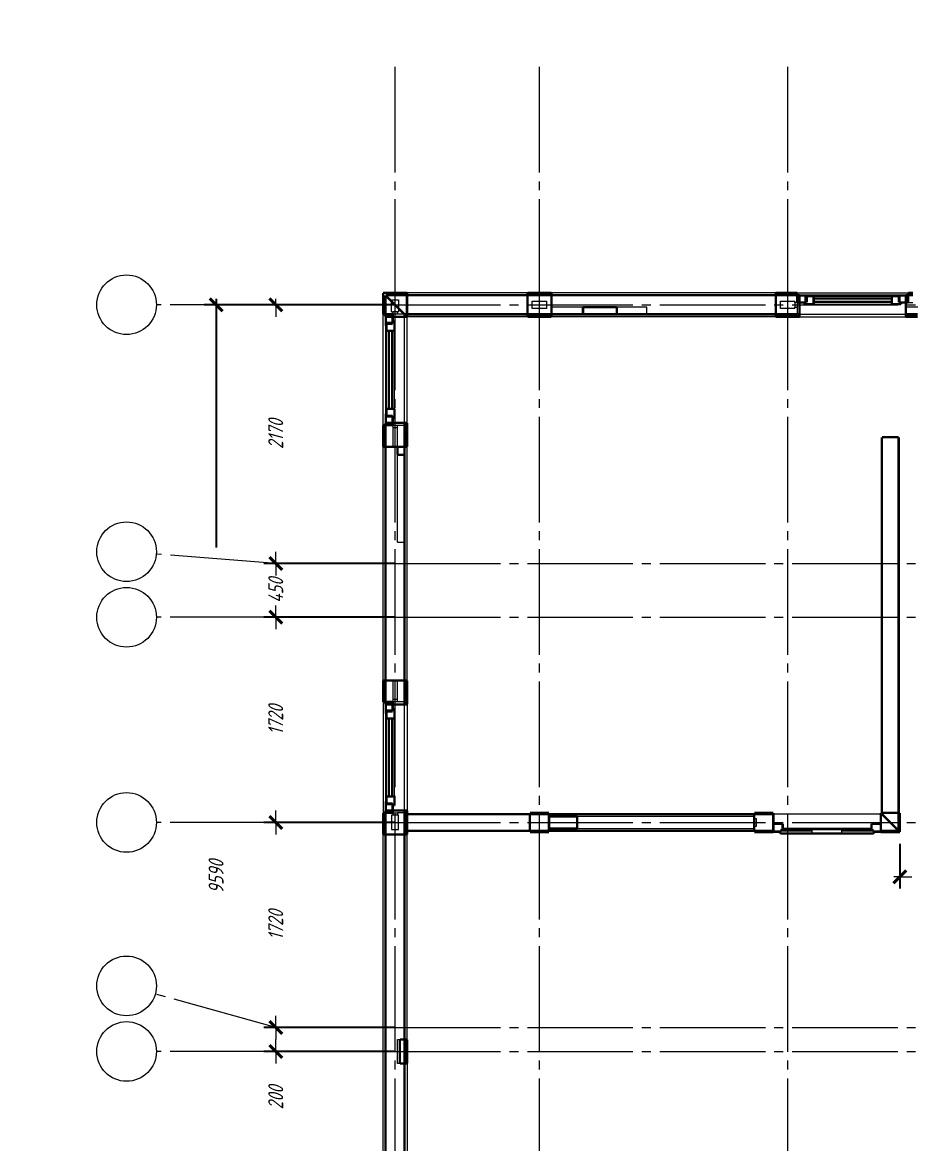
# Model space of a CAD drawing. Header units: millimetres. Extents: x 0 to 6720, y 0 to 297.
# Drawn here: x 1692.5 to 1841.3, y 109 to 297 of the extents above; entities that cross this region are included whole.
import ezdxf

# ---------------------------------------------------------------- set-up
doc = ezdxf.new("R2010")
doc.units = ezdxf.units.MM
for name, pattern in [('K5LT32768', [0]), ('K5LT_AXLED', [22.1875, 17.6875, -1.5, 1.5, -1.5]), ('K5LT_BASIC', [0]), ('K5LT_THIN', [0])]:
    doc.linetypes.add(name, pattern=pattern)
doc.layers.add('Системный слой', color=7, linetype='Continuous')
doc.styles.add('KDIMTEXTSTYLE', font='GOST_AU.SHX', dxfattribs={"width": 0.96, "oblique": 15, "height": 5})
doc.styles.add('KTEXTSTYLE', font='GOST_AU.SHX', dxfattribs={"width": 0.96, "height": 5})
doc.dimstyles.new('KDIMSTYLE (0.02)', dxfattribs={"dimtxt": 5, "dimasz": 1, "dimexe": 2, "dimexo": 0, "dimgap": 1, "dimtad": 1, "dimlfac": 50, "dimtxsty": 'KDIMTEXTSTYLE', "dimsah": 1, "dimcen": 0, "dimdle": 1, "dimadec": 0, "dimazin": 0, "dimtfac": 0.667, "dimtmove": 0, "dimatfit": 3, "dimfxl": 0, "dimtvp": 1, "dimtolj": 1, "dimtzin": 0, "dimarcsym": 0})

# ---------------------------------------------------------------- blocks, each defined once
blk = doc.blocks.new('U157')
at = {"layer": 'Системный слой', "color": 30, "linetype": 'K5LT_AXLED', "lineweight": 18}
for p, q in [((1734.91, 124.46), (1714.91, 124.46)), ((1754.91, 124.46), (1734.91, 124.46)), ((1754.91, 124.46), (1945.51, 124.46))]:
    blk.add_line(p, q, dxfattribs=at)
at = {"layer": 'Системный слой', "color": 7, "linetype": 'K5LT_THIN', "lineweight": 18}
blk.add_arc((1709.91, 124.46), 5, 0, 360, dxfattribs=at)
blk = doc.blocks.new('U158')
at = {"layer": 'Системный слой', "color": 30, "linetype": 'K5LT_AXLED', "lineweight": 18}
for p, q in [((1734.91, 128.46), (1714.72, 134.11)), ((1754.91, 128.46), (1734.91, 128.46)), ((1754.91, 128.46), (1945.51, 128.46))]:
    blk.add_line(p, q, dxfattribs=at)
at = {"layer": 'Системный слой', "color": 7, "linetype": 'K5LT_THIN', "lineweight": 18}
blk.add_arc((1709.91, 135.46), 5, 0, 360, dxfattribs=at)
blk = doc.blocks.new('U159')
at = {"layer": 'Системный слой', "color": 30, "linetype": 'K5LT_AXLED', "lineweight": 18}
for p, q in [((1734.91, 162.86), (1714.91, 162.86)), ((1754.91, 162.86), (1734.91, 162.86)), ((1754.91, 162.86), (1945.51, 162.86))]:
    blk.add_line(p, q, dxfattribs=at)
at = {"layer": 'Системный слой', "color": 7, "linetype": 'K5LT_THIN', "lineweight": 18}
blk.add_arc((1709.91, 162.86), 5, 0, 360, dxfattribs=at)
blk = doc.blocks.new('U160')
at = {"layer": 'Системный слой', "color": 30, "linetype": 'K5LT_AXLED', "lineweight": 18}
for p, q in [((1734.91, 197.26), (1714.91, 197.26)), ((1754.91, 197.26), (1734.91, 197.26)), ((1754.91, 197.26), (1945.51, 197.26))]:
    blk.add_line(p, q, dxfattribs=at)
at = {"layer": 'Системный слой', "color": 7, "linetype": 'K5LT_THIN', "lineweight": 18}
blk.add_arc((1709.91, 197.26), 5, 0, 360, dxfattribs=at)
blk = doc.blocks.new('U161')
at = {"layer": 'Системный слой', "color": 30, "linetype": 'K5LT_AXLED', "lineweight": 18}
for p, q in [((1734.91, 206.26), (1714.89, 207.86)), ((1754.91, 206.26), (1734.91, 206.26)), ((1754.91, 206.26), (1945.51, 206.26))]:
    blk.add_line(p, q, dxfattribs=at)
at = {"layer": 'Системный слой', "color": 7, "linetype": 'K5LT_THIN', "lineweight": 18}
blk.add_arc((1709.91, 208.26), 5, 0, 360, dxfattribs=at)
blk = doc.blocks.new('U162')
at = {"layer": 'Системный слой', "color": 30, "linetype": 'K5LT_AXLED', "lineweight": 18}
for p, q in [((1734.91, 249.66), (1714.91, 249.66)), ((1754.91, 249.66), (1734.91, 249.66)), ((1754.91, 249.66), (1945.51, 249.66))]:
    blk.add_line(p, q, dxfattribs=at)
at = {"layer": 'Системный слой', "color": 7, "linetype": 'K5LT_THIN', "lineweight": 18}
blk.add_arc((1709.91, 249.66), 5, 0, 360, dxfattribs=at)
blk = doc.blocks.new('U163')
at = {"layer": 'Системный слой', "color": 30, "linetype": 'K5LT_AXLED', "lineweight": 18}
for p, q in [((1754.91, 249.66), (1754.91, 289.66)), ((1754.91, 57.86), (1754.91, 249.66))]:
    blk.add_line(p, q, dxfattribs=at)
blk = doc.blocks.new('U164')
at = {"layer": 'Системный слой', "color": 30, "linetype": 'K5LT_AXLED', "lineweight": 18}
for p, q in [((1779.11, 249.66), (1779.11, 289.66)), ((1779.11, 57.86), (1779.11, 249.66))]:
    blk.add_line(p, q, dxfattribs=at)
blk = doc.blocks.new('U165')
at = {"layer": 'Системный слой', "color": 30, "linetype": 'K5LT_AXLED', "lineweight": 18}
for p, q in [((1820.71, 249.66), (1820.71, 289.66)), ((1820.71, 57.86), (1820.71, 249.66))]:
    blk.add_line(p, q, dxfattribs=at)
blk = doc.blocks.new('U154')
at = {"layer": 'Системный слой'}
for name in ['U163', 'U164', 'U165', 'U162', 'U161', 'U160', 'U159', 'U158', 'U157']:
    blk.add_blockref(name, (0, 0), dxfattribs=at)
blk = doc.blocks.new('U205')
at = {"layer": 'Системный слой', "color": 7, "linetype": 'K5LT32768', "lineweight": 18}
for p, q in [((1754.31, 250.46), (1755.51, 250.46)), ((1754.31, 250.26), (1754.31, 250.46)), ((1754.31, 248.46), (1754.31, 250.26)), ((1755.51, 250.46), (1755.51, 249.06)), ((1777.11, 251.66), (1756.91, 251.66)), ((1777.91, 249.06), (1777.91, 250.26)), ((1777.91, 250.26), (1780.31, 250.26)), ((1780.31, 250.26), (1780.31, 249.06)), ((1818.71, 251.66), (1781.11, 251.66)), ((1819.51, 249.06), (1819.51, 250.26)), ((1819.51, 250.26), (1821.91, 250.26)), ((1821.91, 250.06), (1821.91, 250.26)), ((1822.31, 250.06), (1821.91, 250.06)), ((1821.91, 250.06), (1821.91, 249.26)), ((1822.31, 251.66), (1840.91, 251.66)), ((1822.31, 250.06), (1822.31, 249.26)), ((1840.51, 251.26), (1822.71, 251.26)), ((1823.66, 250.06), (1823.66, 251.12)), ((1823.66, 251.12), (1823.89, 251.12)), ((1838.95, 251.22), (1824.27, 251.22)), ((1825.07, 251.12), (1838.15, 251.12)), ((1839.56, 251.12), (1839.33, 251.12)), ((1839.56, 250.06), (1839.56, 251.12)), ((1840.91, 250.06), (1841.71, 250.06)), ((1754.31, 248.46), (1754.51, 248.46)), ((1754.51, 248.46), (1754.51, 248.06)), ((1755.31, 248.46), (1754.51, 248.46)), ((1755.31, 248.06), (1755.31, 248.46)), ((1755.31, 248.46), (1755.51, 248.46)), ((1755.51, 249.06), (1755.51, 248.46)), ((1780.31, 249.06), (1777.91, 249.06)), ((1786.41, 249.26), (1781.11, 249.26)), ((1797.11, 249.26), (1792.07, 249.26)), ((1797.11, 248.06), (1797.11, 249.26)), ((1821.91, 249.06), (1819.51, 249.06)), ((1821.91, 249.26), (1822.31, 249.26)), ((1821.91, 249.06), (1821.91, 249.26)), ((1822.31, 249.26), (1822.31, 248.06)), ((1825.07, 249.76), (1838.15, 249.76)), ((1842.51, 249.26), (1840.51, 249.26)), ((1752.91, 229.46), (1752.91, 248.06)), ((1753.31, 247.66), (1753.31, 229.86)), ((1754.51, 246.71), (1753.45, 246.71)), ((1753.45, 246.71), (1753.45, 246.48)), ((1755.31, 248.06), (1754.51, 248.06)), ((1756.51, 248.06), (1755.31, 248.06)), ((1756.51, 229.86), (1756.51, 247.66)), ((1756.91, 229.86), (1756.91, 247.66)), ((1777.11, 247.66), (1756.91, 247.66)), ((1818.71, 247.66), (1781.11, 247.66)), ((1822.31, 248.06), (1822.31, 247.66)), ((1822.71, 248.06), (1840.51, 248.06)), ((1822.71, 247.66), (1840.51, 247.66)), ((1753.35, 246.1), (1753.35, 231.42)), ((1753.45, 232.22), (1753.45, 245.3)), ((1754.81, 232.22), (1754.81, 245.3)), ((1753.45, 230.81), (1753.45, 231.04)), ((1754.51, 230.81), (1753.45, 230.81)), ((1754.51, 229.46), (1754.51, 229.06)), ((1754.51, 229.46), (1755.31, 229.46)), ((1755.31, 229.06), (1755.31, 229.46)), ((1755.31, 229.46), (1756.51, 229.46)), ((1756.51, 229.46), (1756.91, 229.46)), ((1754.51, 229.06), (1755.31, 229.06)), ((1754.51, 229.06), (1754.51, 225.86)), ((1755.31, 225.86), (1755.31, 229.06)), ((1752.91, 186.66), (1752.91, 225.86)), ((1756.91, 186.66), (1756.91, 225.86)), ((1755.31, 209.86), (1755.31, 224.5)), ((1755.31, 209.86), (1756.51, 209.86)), ((1754.51, 186.66), (1754.51, 183.46)), ((1755.31, 183.46), (1755.31, 186.66)), ((1752.91, 183.06), (1752.91, 164.46)), ((1753.31, 182.66), (1753.31, 164.86)), ((1754.51, 183.46), (1754.51, 183.06)), ((1755.31, 183.46), (1754.51, 183.46)), ((1755.31, 183.06), (1754.51, 183.06)), ((1755.31, 183.06), (1755.31, 183.46)), ((1756.51, 183.06), (1755.31, 183.06)), ((1756.91, 183.06), (1756.51, 183.06)), ((1756.51, 164.86), (1756.51, 182.66)), ((1756.91, 182.66), (1756.91, 164.86)), ((1753.35, 181.1), (1753.35, 166.42)), ((1754.51, 181.71), (1753.45, 181.71)), ((1753.45, 181.71), (1753.45, 181.48)), ((1753.45, 167.22), (1753.45, 180.3)), ((1754.81, 167.22), (1754.81, 180.3)), ((1753.45, 165.81), (1753.45, 166.04)), ((1754.51, 165.81), (1753.45, 165.81)), ((1754.31, 164.06), (1754.31, 161.66)), ((1754.51, 164.06), (1754.31, 164.06)), ((1754.51, 164.46), (1754.51, 164.06)), ((1754.51, 164.46), (1755.31, 164.46)), ((1755.31, 164.06), (1754.51, 164.06)), ((1755.31, 164.46), (1755.31, 164.06)), ((1756.51, 164.46), (1755.31, 164.46)), ((1755.51, 164.06), (1755.31, 164.06)), ((1755.51, 161.66), (1755.51, 164.06)), ((1756.91, 164.46), (1756.51, 164.46)), ((1815.11, 163.86), (1785.45, 163.86)), ((1836.31, 164.26), (1818.31, 164.26)), ((1785.45, 161.86), (1815.11, 161.86)), ((1815.51, 163.46), (1815.11, 163.46)), ((1815.11, 162.26), (1815.51, 162.26)), ((1815.51, 162.26), (1815.51, 163.46)), ((1824.81, 161.86), (1824.81, 161.76)), ((1829.81, 161.86), (1824.81, 161.86)), ((1824.81, 161.46), (1824.81, 161.76)), ((1829.81, 161.86), (1829.81, 161.76)), ((1829.81, 161.46), (1829.81, 161.76)), ((1752.91, 87.06), (1752.91, 160.86)), ((1754.31, 161.66), (1755.51, 161.66)), ((1756.91, 126.46), (1756.91, 160.86)), ((1818.31, 161.46), (1819.67, 161.46)), ((1819.67, 161.46), (1824.81, 161.46)), ((1824.81, 161), (1824.81, 161.46)), ((1824.81, 161), (1824.81, 160.9)), ((1829.81, 160.9), (1824.81, 160.9)), ((1829.81, 161), (1829.81, 161.46)), ((1829.81, 161.46), (1834.95, 161.46)), ((1829.81, 161), (1829.81, 160.9)), ((1834.95, 161.46), (1836.31, 161.46)), ((1755.31, 122.46), (1755.31, 126.46)), ((1755.31, 126.46), (1755.71, 126.46)), ((1755.71, 122.46), (1755.31, 122.46)), ((1756.91, 122.46), (1756.91, 87.06))]:
    blk.add_line(p, q, dxfattribs=at)
at = {"layer": 'Системный слой', "color": 5, "linetype": 'K5LT_BASIC', "const_width": 0.4}
for points in [[(1752.91, 251.66), (1756.91, 251.66)], [(1752.91, 248.06), (1752.91, 251.66)], [(1753.31, 248.06), (1753.31, 251.26)], [(1753.31, 251.26), (1754.31, 250.26)], [(1753.31, 251.26), (1756.91, 251.26)], [(1754.31, 250.26), (1755.51, 249.06)], [(1756.91, 251.66), (1756.91, 251.26)], [(1756.91, 251.26), (1756.91, 248.06)], [(1756.91, 251.26), (1777.11, 251.26)], [(1777.11, 251.66), (1781.11, 251.66)], [(1777.11, 251.26), (1777.11, 251.66)], [(1777.11, 248.06), (1777.11, 251.26)], [(1777.11, 251.26), (1781.11, 251.26)], [(1781.11, 251.66), (1781.11, 251.26)], [(1781.11, 251.26), (1781.11, 249.26)], [(1781.11, 251.26), (1818.71, 251.26)], [(1818.71, 251.66), (1822.31, 251.66)], [(1818.71, 251.26), (1818.71, 251.66)], [(1818.71, 248.06), (1818.71, 251.26)], [(1818.71, 251.26), (1822.31, 251.26)], [(1822.31, 251.66), (1822.31, 251.26)], [(1822.31, 251.26), (1822.31, 250.06)], [(1822.31, 251.26), (1822.71, 251.26)], [(1822.31, 250.06), (1822.71, 250.06)], [(1822.71, 251.26), (1822.71, 251.22)], [(1822.71, 250.06), (1822.71, 251.22)], [(1822.71, 251.22), (1824.27, 251.22)], [(1822.71, 250.06), (1823.51, 250.06)], [(1822.71, 250.06), (1822.71, 248.06)], [(1823.51, 249.76), (1823.51, 250.06)], [(1823.66, 250.06), (1823.51, 250.06)], [(1823.66, 250.06), (1823.89, 250.06)], [(1823.89, 251.12), (1823.89, 250.06)], [(1824.27, 251.12), (1823.89, 251.12)], [(1824.27, 251.22), (1824.27, 251.12)], [(1824.27, 251.12), (1825.07, 251.12)], [(1825.07, 251.12), (1825.07, 250.72)], [(1825.07, 250.72), (1838.15, 250.72)], [(1825.07, 250.16), (1825.07, 250.72)], [(1838.15, 250.16), (1825.07, 250.16)], [(1825.07, 250.16), (1825.07, 249.76)], [(1838.15, 251.12), (1838.95, 251.12)], [(1838.15, 250.72), (1838.15, 251.12)], [(1838.15, 250.72), (1838.15, 250.16)], [(1838.15, 249.76), (1838.15, 250.16)], [(1838.95, 251.12), (1838.95, 251.22)], [(1838.95, 251.22), (1840.51, 251.22)], [(1838.95, 251.12), (1839.33, 251.12)], [(1839.33, 250.06), (1839.33, 251.12)], [(1839.33, 250.06), (1839.56, 250.06)], [(1839.71, 250.06), (1839.56, 250.06)], [(1839.71, 250.06), (1839.71, 249.76)], [(1840.51, 250.06), (1839.71, 250.06)], [(1840.51, 251.26), (1840.91, 251.26)], [(1840.51, 251.22), (1840.51, 251.26)], [(1840.51, 250.06), (1840.51, 251.22)], [(1840.51, 249.26), (1840.51, 250.06)], [(1840.91, 250.06), (1840.51, 250.06)], [(1840.91, 251.26), (1840.91, 251.66)], [(1840.91, 251.66), (1841.71, 251.66)], [(1840.91, 250.06), (1840.91, 251.26)], [(1840.91, 251.26), (1841.71, 251.26)], [(1753.31, 248.06), (1752.91, 248.06)], [(1753.31, 247.66), (1753.31, 248.06)], [(1754.51, 248.06), (1753.31, 248.06)], [(1754.51, 247.66), (1754.51, 248.06)], [(1755.51, 249.06), (1756.51, 248.06)], [(1756.51, 248.06), (1756.51, 247.66)], [(1756.91, 248.06), (1756.51, 248.06)], [(1756.91, 247.66), (1756.91, 248.06)], [(1777.11, 248.06), (1756.91, 248.06)], [(1777.11, 247.66), (1777.11, 248.06)], [(1781.11, 248.06), (1777.11, 248.06)], [(1781.11, 249.26), (1781.11, 248.06)], [(1781.11, 248.06), (1786.41, 248.06)], [(1781.11, 248.06), (1781.11, 247.66)], [(1786.41, 248.06), (1786.41, 249.26)], [(1786.41, 249.26), (1792.07, 249.26)], [(1792.07, 248.06), (1786.41, 248.06)], [(1792.07, 249.26), (1792.07, 248.06)], [(1792.07, 248.06), (1797.11, 248.06)], [(1818.71, 248.06), (1797.11, 248.06)], [(1818.71, 247.66), (1818.71, 248.06)], [(1822.31, 248.06), (1818.71, 248.06)], [(1822.71, 248.06), (1822.31, 248.06)], [(1822.71, 248.06), (1822.71, 247.66)], [(1825.07, 249.76), (1823.51, 249.76)], [(1839.71, 249.76), (1838.15, 249.76)], [(1840.51, 248.06), (1840.51, 249.26)], [(1842.51, 248.06), (1840.51, 248.06)], [(1840.51, 247.66), (1840.51, 248.06)], [(1753.35, 247.66), (1753.31, 247.66)], [(1753.35, 247.66), (1754.51, 247.66)], [(1753.35, 246.1), (1753.35, 247.66)], [(1753.45, 246.1), (1753.35, 246.1)], [(1754.51, 246.48), (1753.45, 246.48)], [(1753.45, 246.1), (1753.45, 246.48)], [(1753.45, 245.3), (1753.45, 246.1)], [(1754.51, 247.66), (1754.51, 246.86)], [(1756.51, 247.66), (1754.51, 247.66)], [(1754.51, 246.86), (1754.81, 246.86)], [(1754.51, 246.86), (1754.51, 246.71)], [(1754.51, 246.48), (1754.51, 246.71)], [(1754.81, 246.86), (1754.81, 245.3)], [(1756.91, 247.66), (1756.51, 247.66)], [(1781.11, 247.66), (1777.11, 247.66)], [(1822.31, 247.66), (1818.71, 247.66)], [(1822.31, 247.66), (1822.71, 247.66)], [(1842.51, 247.66), (1840.51, 247.66)], [(1753.85, 245.3), (1753.45, 245.3)], [(1753.85, 232.22), (1753.85, 245.3)], [(1753.85, 245.3), (1754.41, 245.3)], [(1754.41, 245.3), (1754.41, 232.22)], [(1754.81, 245.3), (1754.41, 245.3)], [(1753.35, 231.42), (1753.45, 231.42)], [(1753.35, 229.86), (1753.35, 231.42)], [(1753.45, 231.42), (1753.45, 232.22)], [(1753.45, 232.22), (1753.85, 232.22)], [(1753.45, 231.42), (1753.45, 231.04)], [(1753.45, 231.04), (1754.51, 231.04)], [(1754.41, 232.22), (1753.85, 232.22)], [(1754.41, 232.22), (1754.81, 232.22)], [(1754.51, 230.81), (1754.51, 231.04)], [(1754.81, 232.22), (1754.81, 230.66)], [(1752.91, 225.86), (1752.91, 229.46)], [(1752.91, 229.46), (1753.31, 229.46)], [(1753.31, 229.86), (1753.35, 229.86)], [(1753.31, 229.46), (1753.31, 229.86)], [(1753.31, 229.46), (1754.51, 229.46)], [(1753.31, 225.86), (1753.31, 229.46)], [(1753.35, 229.86), (1754.51, 229.86)], [(1754.51, 230.81), (1754.51, 230.66)], [(1754.81, 230.66), (1754.51, 230.66)], [(1754.51, 229.86), (1754.51, 230.66)], [(1754.51, 229.46), (1754.51, 229.86)], [(1754.51, 229.86), (1756.51, 229.86)], [(1756.51, 229.86), (1756.91, 229.86)], [(1756.51, 229.86), (1756.51, 229.46)], [(1756.51, 229.46), (1756.51, 225.86)], [(1756.91, 229.46), (1756.91, 229.86)], [(1756.91, 229.46), (1756.91, 225.86)], [(1836.51, 227.46), (1839.31, 227.46)], [(1836.51, 164.46), (1836.51, 227.46)], [(1839.31, 227.46), (1839.31, 164.46)], [(1753.31, 225.86), (1752.91, 225.86)], [(1753.31, 186.66), (1753.31, 225.86)], [(1754.51, 225.86), (1753.31, 225.86)], [(1755.31, 225.86), (1754.51, 225.86)], [(1755.31, 225.86), (1756.51, 225.86)], [(1755.31, 224.5), (1755.31, 225.86)], [(1756.51, 225.86), (1756.51, 224.5)], [(1756.91, 225.86), (1756.51, 225.86)], [(1756.51, 224.5), (1755.31, 224.5)], [(1756.51, 209.86), (1756.51, 224.5)], [(1756.51, 209.86), (1756.51, 186.66)], [(1752.91, 183.06), (1752.91, 186.66)], [(1752.91, 186.66), (1753.31, 186.66)], [(1753.31, 186.66), (1754.51, 186.66)], [(1753.31, 183.06), (1753.31, 186.66)], [(1754.51, 186.66), (1755.31, 186.66)], [(1755.31, 186.66), (1756.51, 186.66)], [(1756.51, 186.66), (1756.91, 186.66)], [(1756.51, 186.66), (1756.51, 183.06)], [(1756.91, 186.66), (1756.91, 183.06)], [(1753.31, 183.06), (1752.91, 183.06)], [(1754.51, 183.06), (1753.31, 183.06)], [(1753.31, 182.66), (1753.31, 183.06)], [(1753.35, 182.66), (1753.31, 182.66)], [(1753.35, 182.66), (1754.51, 182.66)], [(1753.35, 181.1), (1753.35, 182.66)], [(1754.51, 182.66), (1754.51, 183.06)], [(1754.51, 182.66), (1754.51, 181.86)], [(1756.51, 182.66), (1754.51, 182.66)], [(1756.51, 183.06), (1756.51, 182.66)], [(1756.91, 182.66), (1756.51, 182.66)], [(1756.91, 182.66), (1756.91, 183.06)], [(1753.45, 181.1), (1753.35, 181.1)], [(1754.51, 181.48), (1753.45, 181.48)], [(1753.45, 181.1), (1753.45, 181.48)], [(1753.45, 180.3), (1753.45, 181.1)], [(1753.85, 180.3), (1753.45, 180.3)], [(1753.85, 167.22), (1753.85, 180.3)], [(1753.85, 180.3), (1754.41, 180.3)], [(1754.41, 180.3), (1754.41, 167.22)], [(1754.81, 180.3), (1754.41, 180.3)], [(1754.51, 181.86), (1754.81, 181.86)], [(1754.51, 181.86), (1754.51, 181.71)], [(1754.51, 181.48), (1754.51, 181.71)], [(1754.81, 181.86), (1754.81, 180.3)], [(1753.45, 166.42), (1753.45, 167.22)], [(1753.45, 167.22), (1753.85, 167.22)], [(1754.41, 167.22), (1753.85, 167.22)], [(1754.41, 167.22), (1754.81, 167.22)], [(1754.81, 167.22), (1754.81, 165.66)], [(1753.35, 166.42), (1753.45, 166.42)], [(1753.35, 164.86), (1753.35, 166.42)], [(1753.45, 166.42), (1753.45, 166.04)], [(1753.45, 166.04), (1754.51, 166.04)], [(1754.51, 165.81), (1754.51, 166.04)], [(1754.51, 165.81), (1754.51, 165.66)], [(1754.81, 165.66), (1754.51, 165.66)], [(1754.51, 164.86), (1754.51, 165.66)], [(1752.91, 160.86), (1752.91, 164.46)], [(1752.91, 164.46), (1753.31, 164.46)], [(1753.31, 164.86), (1753.35, 164.86)], [(1753.31, 164.46), (1753.31, 164.86)], [(1753.31, 164.46), (1754.51, 164.46)], [(1753.31, 160.86), (1753.31, 164.46)], [(1753.35, 164.86), (1754.51, 164.86)], [(1754.51, 164.46), (1754.51, 164.86)], [(1754.51, 164.86), (1756.51, 164.86)], [(1756.51, 164.86), (1756.91, 164.86)], [(1756.51, 164.86), (1756.51, 164.46)], [(1756.51, 164.46), (1756.51, 164.26)], [(1756.51, 161.46), (1756.51, 164.26)], [(1756.51, 164.26), (1756.91, 164.26)], [(1756.91, 164.86), (1756.91, 164.46)], [(1756.91, 164.46), (1756.91, 164.26)], [(1756.91, 164.26), (1777.51, 164.26)], [(1756.91, 164.26), (1756.91, 161.46)], [(1777.51, 164.46), (1780.71, 164.46)], [(1777.51, 164.26), (1777.51, 164.46)], [(1777.51, 161.46), (1777.51, 164.26)], [(1777.51, 164.26), (1780.71, 164.26)], [(1780.71, 164.46), (1780.71, 164.26)], [(1780.71, 164.26), (1780.71, 163.86)], [(1780.71, 164.26), (1815.11, 164.26)], [(1780.71, 161.86), (1780.71, 163.86)], [(1780.71, 163.86), (1785.45, 163.86)], [(1785.45, 163.86), (1785.45, 161.86)], [(1815.11, 164.46), (1818.31, 164.46)], [(1815.11, 164.26), (1815.11, 164.46)], [(1815.11, 164.26), (1818.31, 164.26)], [(1815.11, 163.86), (1815.11, 164.26)], [(1815.11, 163.46), (1815.11, 163.86)], [(1815.11, 162.26), (1815.11, 163.46)], [(1818.31, 164.46), (1818.31, 164.26)], [(1818.31, 164.26), (1818.31, 162.66)], [(1836.31, 164.46), (1836.51, 164.46)], [(1836.31, 164.26), (1836.31, 164.46)], [(1836.31, 164.26), (1836.51, 164.26)], [(1836.31, 162.66), (1836.31, 164.26)], [(1836.51, 164.26), (1836.51, 164.46)], [(1836.51, 164.46), (1839.31, 164.46)], [(1836.51, 164.26), (1839.31, 161.46)], [(1839.31, 164.46), (1839.31, 161.46)], [(1839.31, 164.46), (1839.51, 164.46)], [(1839.51, 164.46), (1839.51, 161.26)], [(1785.45, 161.86), (1780.71, 161.86)], [(1780.71, 161.86), (1780.71, 161.46)], [(1815.11, 161.86), (1815.11, 162.26)], [(1815.11, 161.46), (1815.11, 161.86)], [(1818.31, 162.66), (1819.87, 162.66)], [(1818.31, 162.66), (1818.31, 161.46)], [(1819.87, 161.76), (1819.67, 161.76)], [(1819.67, 161.76), (1819.67, 161.46)], [(1819.87, 162.66), (1819.87, 161.76)], [(1824.81, 161.76), (1819.87, 161.76)], [(1824.81, 161.76), (1829.81, 161.76)], [(1834.75, 161.76), (1829.81, 161.76)], [(1834.75, 161.76), (1834.75, 162.66)], [(1834.75, 162.66), (1836.31, 162.66)], [(1834.95, 161.76), (1834.75, 161.76)], [(1834.95, 161.46), (1834.95, 161.76)], [(1836.31, 161.46), (1836.31, 162.66)], [(1753.31, 160.86), (1752.91, 160.86)], [(1753.31, 86.86), (1753.31, 160.86)], [(1756.51, 160.86), (1753.31, 160.86)], [(1756.91, 161.46), (1756.51, 161.46)], [(1756.51, 161.46), (1756.51, 160.86)], [(1756.91, 160.86), (1756.51, 160.86)], [(1756.51, 160.86), (1756.51, 126.46)], [(1756.91, 161.46), (1756.91, 160.86)], [(1777.51, 161.46), (1756.91, 161.46)], [(1777.51, 161.26), (1777.51, 161.46)], [(1780.71, 161.46), (1777.51, 161.46)], [(1780.71, 161.26), (1777.51, 161.26)], [(1780.71, 161.46), (1780.71, 161.26)], [(1815.11, 161.46), (1780.71, 161.46)], [(1815.11, 161.26), (1815.11, 161.46)], [(1818.31, 161.46), (1815.11, 161.46)], [(1818.31, 161.26), (1815.11, 161.26)], [(1818.31, 161.3), (1818.31, 161.46)], [(1819.47, 161.3), (1818.31, 161.3)], [(1818.31, 161.3), (1818.31, 161.26)], [(1819.47, 161.3), (1819.67, 161.3)], [(1819.47, 161), (1819.47, 161.3)], [(1819.47, 161), (1824.81, 161)], [(1819.67, 161.46), (1819.67, 161.3)], [(1829.81, 161), (1824.81, 161)], [(1829.81, 161), (1835.15, 161)], [(1834.95, 161.3), (1834.95, 161.46)], [(1834.95, 161.3), (1835.15, 161.3)], [(1835.15, 161.3), (1835.15, 161)], [(1836.31, 161.3), (1835.15, 161.3)], [(1839.31, 161.46), (1836.31, 161.46)], [(1836.31, 161.46), (1836.31, 161.3)], [(1836.31, 161.26), (1836.31, 161.3)], [(1839.51, 161.26), (1836.31, 161.26)], [(1755.71, 122.46), (1755.71, 126.46)], [(1755.71, 126.46), (1756.51, 126.46)], [(1756.51, 126.46), (1756.91, 126.46)], [(1756.51, 126.46), (1756.51, 122.46)], [(1756.91, 126.46), (1756.91, 122.46)], [(1756.51, 122.46), (1755.71, 122.46)], [(1756.91, 122.46), (1756.51, 122.46)], [(1756.51, 122.46), (1756.51, 102.86)]]:
    blk.add_lwpolyline(points, dxfattribs=at)
blk = doc.blocks.new('KDIMARROW_03')
at = {"layer": 'Системный слой', "color": 0, "linetype": 'K5LT_BASIC', "lineweight": 40}
blk.add_line((-1.06, -1.06), (1.06, 1.06), dxfattribs=at)
at = {"layer": 'Системный слой', "color": 0, "linetype": 'K5LT_THIN', "lineweight": 18}
for q in [(-1, 0), (2, 0)]:
    blk.add_line((0, 0), q, dxfattribs=at)

msp = doc.modelspace()

# ---------------------------------------------------------------- block references
at = {"layer": 'Системный слой'}
for name in ['U154', 'U205']:
    msp.add_blockref(name, (0, 0), dxfattribs=at)

# ---------------------------------------------------------------- dimensions: what is measured, and where the dimension line sits
at = {"layer": 'Системный слой', "color": 7}
for base, p1, p2, location in [((1724.90785, 57.86262), (1754.90785, 249.66262), (1754.90785, 57.86262), (1724.90785, 153.76262)), ((1734.90785, 206.26262), (1754.90785, 249.66262), (1754.90785, 206.26262), (1734.90785, 227.96262)), ((1734.90785, 197.26262), (1754.90785, 206.26262), (1754.90785, 197.26262), (1734.90785, 201.76262)), ((1734.90785, 162.86262), (1754.90785, 197.26262), (1754.90785, 162.86262), (1734.90785, 180.06262)), ((1734.90785, 128.46262), (1754.90785, 162.86262), (1754.90785, 128.46262), (1734.90785, 145.66262)), ((1734.90785, 124.46262), (1754.90785, 128.46262), (1754.90785, 124.46262), (1734.90785, 116.72559)), ((1734.90785, 84.86262), (1754.90785, 124.46262), (1754.90785, 84.86262), (1734.90785, 104.66262))]:
    msp.add_linear_dim(base=base, p1=p1, p2=p2, angle=90, location=location, dimstyle='KDIMSTYLE (0.02)', override={"dimexo": 0, "dimpost": '\\H2.5;\\W0.965;\\Q15;<>', "dimblk1": 'KDIMARROW_03', "dimblk2": 'KDIMARROW_03', "dimse1": 0, "dimse2": 0, "dimclrt": 7, "dimtolj": 1}, dxfattribs=at).render()
msp.add_linear_dim(base=(1839.50785, 153.76262), p1=(1860.70785, 161.26262), p2=(1839.50785, 161.26262), location=(1850.10785, 153.76262), dimstyle='KDIMSTYLE (0.02)', override={"dimexo": 2, "dimpost": '\\H2.5;\\W0.965;\\Q15;<>', "dimblk1": 'KDIMARROW_03', "dimblk2": 'KDIMARROW_03', "dimse1": 0, "dimse2": 0, "dimclrt": 7, "dimtolj": 1}, dxfattribs=at).render()

doc.saveas('drawing.dxf')
